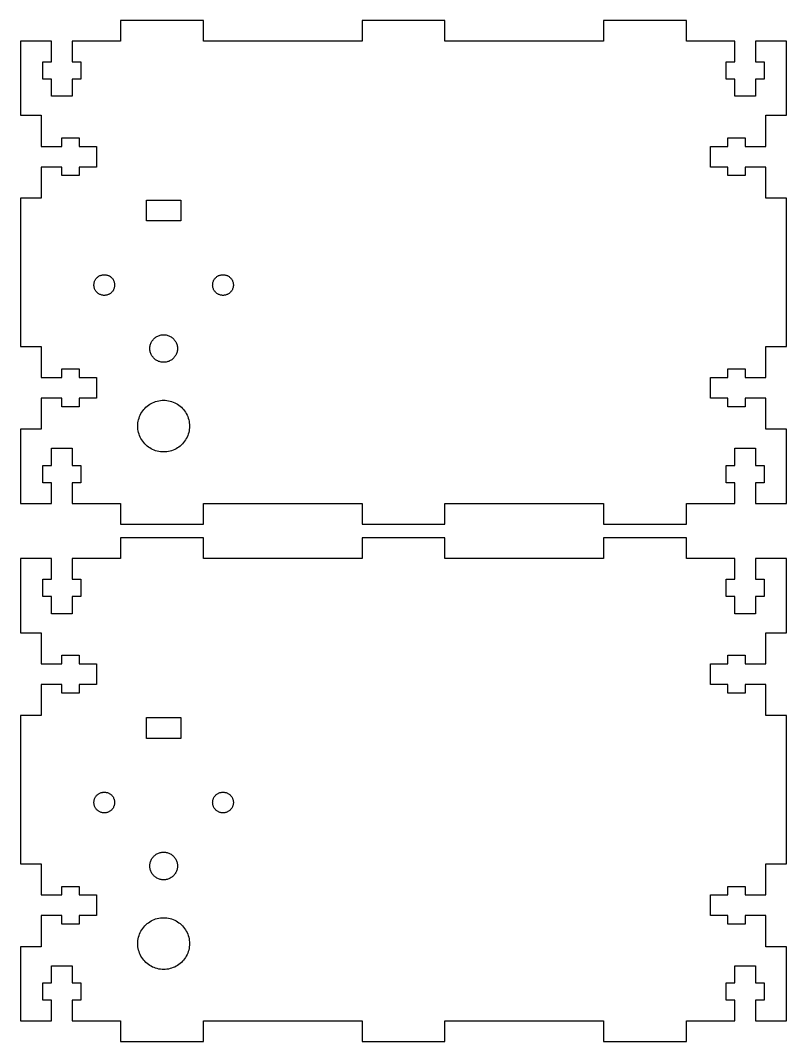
# Model space of a CAD drawing. Header units: metres. Extents: x 0 to 525, y 0 to 148.
# Drawn here: x 75 to 186, y 0 to 148 of the extents above; entities that cross this region are included whole.
import ezdxf

# ---------------------------------------------------------------- set-up
doc = ezdxf.new("R2010")
doc.units = ezdxf.units.M

msp = doc.modelspace()

# ---------------------------------------------------------------- linework, layer by layer
for p, q in [((101.5, 148), (89.5, 148)), ((89.5, 148), (89.5, 145)), ((101.5, 145), (101.5, 148)), ((136.5, 148), (124.5, 148)), ((124.5, 148), (124.5, 145)), ((136.5, 145), (136.5, 148)), ((171.5, 148), (159.5, 148)), ((159.5, 148), (159.5, 145)), ((171.5, 145), (171.5, 148)), ((79.5, 145), (75, 145)), ((75, 145), (75, 134.25)), ((79.5, 142), (79.5, 145)), ((89.5, 145), (82.5, 145)), ((82.5, 145), (82.5, 142)), ((124.5, 145), (101.5, 145)), ((159.5, 145), (136.5, 145)), ((178.5, 145), (171.5, 145)), ((178.5, 142), (178.5, 145)), ((186, 145), (181.5, 145)), ((181.5, 145), (181.5, 142)), ((186, 134.25), (186, 145)), ((78.25, 139.5), (78.25, 142)), ((78.25, 142), (79.5, 142)), ((82.5, 142), (83.75, 142)), ((83.75, 142), (83.75, 139.5)), ((177.25, 139.5), (177.25, 142)), ((177.25, 142), (178.5, 142)), ((181.5, 142), (182.75, 142)), ((182.75, 142), (182.75, 139.5)), ((79.5, 139.5), (78.25, 139.5)), ((79.5, 137), (79.5, 139.5)), ((83.75, 139.5), (82.5, 139.5)), ((82.5, 139.5), (82.5, 137)), ((178.5, 139.5), (177.25, 139.5)), ((178.5, 137), (178.5, 139.5)), ((182.75, 139.5), (181.5, 139.5)), ((181.5, 139.5), (181.5, 137)), ((82.5, 137), (79.5, 137)), ((181.5, 137), (178.5, 137)), ((75, 134.25), (78, 134.25)), ((78, 134.25), (78, 129.75)), ((183, 129.75), (183, 134.25)), ((183, 134.25), (186, 134.25)), ((81, 129.75), (81, 131)), ((81, 131), (83.5, 131)), ((83.5, 131), (83.5, 129.75)), ((177.5, 129.75), (177.5, 131)), ((177.5, 131), (180, 131)), ((180, 131), (180, 129.75)), ((78, 129.75), (81, 129.75)), ((83.5, 129.75), (86, 129.75)), ((86, 129.75), (86, 126.75)), ((175, 126.75), (175, 129.75)), ((175, 129.75), (177.5, 129.75)), ((180, 129.75), (183, 129.75)), ((81, 126.75), (78, 126.75)), ((78, 126.75), (78, 122.25)), ((81, 125.5), (81, 126.75)), ((86, 126.75), (83.5, 126.75)), ((83.5, 126.75), (83.5, 125.5)), ((177.5, 126.75), (175, 126.75)), ((177.5, 125.5), (177.5, 126.75)), ((183, 126.75), (180, 126.75)), ((180, 126.75), (180, 125.5)), ((183, 122.25), (183, 126.75)), ((83.5, 125.5), (81, 125.5)), ((180, 125.5), (177.5, 125.5)), ((78, 122.25), (75, 122.25)), ((75, 122.25), (75, 100.75)), ((93.25, 118.95), (93.25, 121.95)), ((93.25, 121.95), (98.25, 121.95)), ((98.25, 121.95), (98.25, 118.95)), ((186, 122.25), (183, 122.25)), ((186, 100.75), (186, 122.25)), ((98.25, 118.95), (93.25, 118.95)), ((86.4274, 110.964), (86.5113, 111.007)), ((86.5113, 111.007), (86.5978, 111.045)), ((86.5978, 111.045), (86.6865, 111.077)), ((86.6865, 111.077), (86.777, 111.103)), ((86.777, 111.103), (86.8689, 111.123)), ((86.8689, 111.123), (86.962, 111.138)), ((86.962, 111.138), (87.0558, 111.147)), ((87.0558, 111.147), (87.15, 111.15)), ((87.15, 111.15), (87.2442, 111.147)), ((87.2442, 111.147), (87.338, 111.138)), ((87.338, 111.138), (87.4311, 111.123)), ((87.4311, 111.123), (87.523, 111.103)), ((87.523, 111.103), (87.6135, 111.077)), ((87.6135, 111.077), (87.7022, 111.045)), ((87.7022, 111.045), (87.7887, 111.007)), ((87.7887, 111.007), (87.8726, 110.964)), ((103.627, 110.964), (103.711, 111.007)), ((103.711, 111.007), (103.798, 111.045)), ((103.798, 111.045), (103.886, 111.077)), ((103.886, 111.077), (103.977, 111.103)), ((103.977, 111.103), (104.069, 111.123)), ((104.069, 111.123), (104.162, 111.138)), ((104.162, 111.138), (104.256, 111.147)), ((104.256, 111.147), (104.35, 111.15)), ((104.35, 111.15), (104.444, 111.147)), ((104.444, 111.147), (104.538, 111.138)), ((104.538, 111.138), (104.631, 111.123)), ((104.631, 111.123), (104.723, 111.103)), ((104.723, 111.103), (104.814, 111.077)), ((104.814, 111.077), (104.902, 111.045)), ((104.902, 111.045), (104.989, 111.007)), ((104.989, 111.007), (105.073, 110.964)), ((85.65, 109.65), (85.653, 109.744)), ((85.653, 109.556), (85.65, 109.65)), ((85.653, 109.744), (85.6618, 109.838)), ((85.6618, 109.462), (85.653, 109.556)), ((85.6618, 109.838), (85.6766, 109.931)), ((85.6766, 109.931), (85.6971, 110.023)), ((85.6971, 110.023), (85.7234, 110.114)), ((85.7234, 110.114), (85.7553, 110.202)), ((85.7553, 110.202), (85.7928, 110.289)), ((85.7928, 110.289), (85.8355, 110.373)), ((85.8355, 110.373), (85.8835, 110.454)), ((85.8835, 110.454), (85.9365, 110.532)), ((85.9365, 110.532), (85.9942, 110.606)), ((85.9942, 110.606), (86.0565, 110.677)), ((86.0565, 110.677), (86.1232, 110.743)), ((86.1232, 110.743), (86.1939, 110.806)), ((86.1939, 110.806), (86.2683, 110.864)), ((86.2683, 110.864), (86.3463, 110.916)), ((86.3463, 110.916), (86.4274, 110.964)), ((87.8726, 110.964), (87.9537, 110.916)), ((87.9537, 110.916), (88.0317, 110.864)), ((88.0317, 110.864), (88.1061, 110.806)), ((88.1061, 110.806), (88.1768, 110.743)), ((88.1768, 110.743), (88.2434, 110.677)), ((88.2434, 110.677), (88.3058, 110.606)), ((88.3058, 110.606), (88.3635, 110.532)), ((88.3635, 110.532), (88.4165, 110.454)), ((88.4165, 110.454), (88.4644, 110.373)), ((88.4644, 110.373), (88.5072, 110.289)), ((88.5072, 110.289), (88.5447, 110.202)), ((88.5447, 110.202), (88.5766, 110.114)), ((88.5766, 110.114), (88.6029, 110.023)), ((88.6029, 110.023), (88.6234, 109.931)), ((88.6234, 109.931), (88.6382, 109.838)), ((88.6382, 109.838), (88.647, 109.744)), ((88.647, 109.556), (88.6382, 109.462)), ((88.647, 109.744), (88.65, 109.65)), ((88.65, 109.65), (88.647, 109.556)), ((102.85, 109.65), (102.853, 109.744)), ((102.853, 109.556), (102.85, 109.65)), ((102.853, 109.744), (102.862, 109.838)), ((102.862, 109.462), (102.853, 109.556)), ((102.862, 109.838), (102.877, 109.931)), ((102.877, 109.931), (102.897, 110.023)), ((102.897, 110.023), (102.923, 110.114)), ((102.923, 110.114), (102.955, 110.202)), ((102.955, 110.202), (102.993, 110.289)), ((102.993, 110.289), (103.036, 110.373)), ((103.036, 110.373), (103.083, 110.454)), ((103.083, 110.454), (103.136, 110.532)), ((103.136, 110.532), (103.194, 110.606)), ((103.194, 110.606), (103.257, 110.677)), ((103.257, 110.677), (103.323, 110.743)), ((103.323, 110.743), (103.394, 110.806)), ((103.394, 110.806), (103.468, 110.864)), ((103.468, 110.864), (103.546, 110.916)), ((103.546, 110.916), (103.627, 110.964)), ((105.073, 110.964), (105.154, 110.916)), ((105.154, 110.916), (105.232, 110.864)), ((105.232, 110.864), (105.306, 110.806)), ((105.306, 110.806), (105.377, 110.743)), ((105.377, 110.743), (105.443, 110.677)), ((105.443, 110.677), (105.506, 110.606)), ((105.506, 110.606), (105.564, 110.532)), ((105.564, 110.532), (105.616, 110.454)), ((105.616, 110.454), (105.664, 110.373)), ((105.664, 110.373), (105.707, 110.289)), ((105.707, 110.289), (105.745, 110.202)), ((105.745, 110.202), (105.777, 110.114)), ((105.777, 110.114), (105.803, 110.023)), ((105.803, 110.023), (105.823, 109.931)), ((105.823, 109.931), (105.838, 109.838)), ((105.838, 109.838), (105.847, 109.744)), ((105.847, 109.556), (105.838, 109.462)), ((105.847, 109.744), (105.85, 109.65)), ((105.85, 109.65), (105.847, 109.556)), ((85.6766, 109.369), (85.6618, 109.462)), ((85.6971, 109.277), (85.6766, 109.369)), ((85.7234, 109.186), (85.6971, 109.277)), ((85.7553, 109.098), (85.7234, 109.186)), ((85.7928, 109.011), (85.7553, 109.098)), ((85.8355, 108.927), (85.7928, 109.011)), ((85.8835, 108.846), (85.8355, 108.927)), ((85.9365, 108.768), (85.8835, 108.846)), ((85.9942, 108.694), (85.9365, 108.768)), ((86.0565, 108.623), (85.9942, 108.694)), ((86.1232, 108.557), (86.0565, 108.623)), ((86.1939, 108.494), (86.1232, 108.557)), ((86.2683, 108.436), (86.1939, 108.494)), ((86.3463, 108.383), (86.2683, 108.436)), ((86.4274, 108.336), (86.3463, 108.383)), ((86.5113, 108.293), (86.4274, 108.336)), ((86.5978, 108.255), (86.5113, 108.293)), ((86.6865, 108.223), (86.5978, 108.255)), ((86.777, 108.197), (86.6865, 108.223)), ((86.8689, 108.177), (86.777, 108.197)), ((86.962, 108.162), (86.8689, 108.177)), ((87.0558, 108.153), (86.962, 108.162)), ((87.15, 108.15), (87.0558, 108.153)), ((87.2442, 108.153), (87.15, 108.15)), ((87.338, 108.162), (87.2442, 108.153)), ((87.4311, 108.177), (87.338, 108.162)), ((87.523, 108.197), (87.4311, 108.177)), ((87.6135, 108.223), (87.523, 108.197)), ((87.7022, 108.255), (87.6135, 108.223)), ((87.7887, 108.293), (87.7022, 108.255)), ((87.8726, 108.336), (87.7887, 108.293)), ((87.9537, 108.383), (87.8726, 108.336)), ((88.0317, 108.436), (87.9537, 108.383)), ((88.1061, 108.494), (88.0317, 108.436)), ((88.1768, 108.557), (88.1061, 108.494)), ((88.2434, 108.623), (88.1768, 108.557)), ((88.3058, 108.694), (88.2434, 108.623)), ((88.3635, 108.768), (88.3058, 108.694)), ((88.4165, 108.846), (88.3635, 108.768)), ((88.4644, 108.927), (88.4165, 108.846)), ((88.5072, 109.011), (88.4644, 108.927)), ((88.5447, 109.098), (88.5072, 109.011)), ((88.5766, 109.186), (88.5447, 109.098)), ((88.6029, 109.277), (88.5766, 109.186)), ((88.6234, 109.369), (88.6029, 109.277)), ((88.6382, 109.462), (88.6234, 109.369)), ((102.877, 109.369), (102.862, 109.462)), ((102.897, 109.277), (102.877, 109.369)), ((102.923, 109.186), (102.897, 109.277)), ((102.955, 109.098), (102.923, 109.186)), ((102.993, 109.011), (102.955, 109.098)), ((103.036, 108.927), (102.993, 109.011)), ((103.083, 108.846), (103.036, 108.927)), ((103.136, 108.768), (103.083, 108.846)), ((103.194, 108.694), (103.136, 108.768)), ((103.257, 108.623), (103.194, 108.694)), ((103.323, 108.557), (103.257, 108.623)), ((103.394, 108.494), (103.323, 108.557)), ((103.468, 108.436), (103.394, 108.494)), ((103.546, 108.383), (103.468, 108.436)), ((103.627, 108.336), (103.546, 108.383)), ((103.711, 108.293), (103.627, 108.336)), ((103.798, 108.255), (103.711, 108.293)), ((103.886, 108.223), (103.798, 108.255)), ((103.977, 108.197), (103.886, 108.223)), ((104.069, 108.177), (103.977, 108.197)), ((104.162, 108.162), (104.069, 108.177)), ((104.256, 108.153), (104.162, 108.162)), ((104.35, 108.15), (104.256, 108.153)), ((104.444, 108.153), (104.35, 108.15)), ((104.538, 108.162), (104.444, 108.153)), ((104.631, 108.177), (104.538, 108.162)), ((104.723, 108.197), (104.631, 108.177)), ((104.814, 108.223), (104.723, 108.197)), ((104.902, 108.255), (104.814, 108.223)), ((104.989, 108.293), (104.902, 108.255)), ((105.073, 108.336), (104.989, 108.293)), ((105.154, 108.383), (105.073, 108.336)), ((105.232, 108.436), (105.154, 108.383)), ((105.306, 108.494), (105.232, 108.436)), ((105.377, 108.557), (105.306, 108.494)), ((105.443, 108.623), (105.377, 108.557)), ((105.506, 108.694), (105.443, 108.623)), ((105.564, 108.768), (105.506, 108.694)), ((105.616, 108.846), (105.564, 108.768)), ((105.664, 108.927), (105.616, 108.846)), ((105.707, 109.011), (105.664, 108.927)), ((105.745, 109.098), (105.707, 109.011)), ((105.777, 109.186), (105.745, 109.098)), ((105.803, 109.277), (105.777, 109.186)), ((105.823, 109.369), (105.803, 109.277)), ((105.838, 109.462), (105.823, 109.369)), ((94.5744, 102.068), (94.6783, 102.139)), ((94.6783, 102.139), (94.7865, 102.203)), ((94.7865, 102.203), (94.8984, 102.26)), ((94.8984, 102.26), (95.0137, 102.31)), ((95.0137, 102.31), (95.132, 102.352)), ((95.132, 102.352), (95.2526, 102.387)), ((95.2526, 102.387), (95.3752, 102.415)), ((95.3752, 102.415), (95.4993, 102.434)), ((95.4993, 102.434), (95.6244, 102.446)), ((95.6244, 102.446), (95.75, 102.45)), ((95.75, 102.45), (95.8756, 102.446)), ((95.8756, 102.446), (96.0007, 102.434)), ((96.0007, 102.434), (96.1248, 102.415)), ((96.1248, 102.415), (96.2474, 102.387)), ((96.2474, 102.387), (96.368, 102.352)), ((96.368, 102.352), (96.4862, 102.31)), ((96.4862, 102.31), (96.6015, 102.26)), ((96.6015, 102.26), (96.7135, 102.203)), ((96.7135, 102.203), (96.8216, 102.139)), ((96.8216, 102.139), (96.9256, 102.068)), ((75, 100.75), (78, 100.75)), ((78, 100.75), (78, 96.25)), ((93.7539, 100.576), (93.7658, 100.701)), ((93.7658, 100.701), (93.7854, 100.825)), ((93.7854, 100.825), (93.8128, 100.947)), ((93.8128, 100.947), (93.8479, 101.068)), ((93.8479, 101.068), (93.8904, 101.186)), ((93.8904, 101.186), (93.9403, 101.302)), ((93.9403, 101.302), (93.9974, 101.413)), ((93.9974, 101.413), (94.0613, 101.522)), ((94.0613, 101.522), (94.132, 101.626)), ((94.132, 101.626), (94.209, 101.725)), ((94.209, 101.725), (94.2921, 101.819)), ((94.2921, 101.819), (94.3809, 101.908)), ((94.3809, 101.908), (94.4751, 101.991)), ((94.4751, 101.991), (94.5744, 102.068)), ((96.9256, 102.068), (97.0248, 101.991)), ((97.0248, 101.991), (97.1191, 101.908)), ((97.1191, 101.908), (97.2079, 101.819)), ((97.2079, 101.819), (97.291, 101.725)), ((97.291, 101.725), (97.368, 101.626)), ((97.368, 101.626), (97.4386, 101.522)), ((97.4386, 101.522), (97.5026, 101.413)), ((97.5026, 101.413), (97.5596, 101.302)), ((97.5596, 101.302), (97.6095, 101.186)), ((97.6095, 101.186), (97.6521, 101.068)), ((97.6521, 101.068), (97.6872, 100.947)), ((97.6872, 100.947), (97.7146, 100.825)), ((97.7146, 100.825), (97.7342, 100.701)), ((97.7342, 100.701), (97.746, 100.576)), ((183, 96.25), (183, 100.75)), ((183, 100.75), (186, 100.75)), ((93.75, 100.45), (93.7539, 100.576)), ((93.7539, 100.324), (93.75, 100.45)), ((93.7658, 100.199), (93.7539, 100.324)), ((93.7854, 100.075), (93.7658, 100.199)), ((93.8128, 99.9526), (93.7854, 100.075)), ((93.8479, 99.832), (93.8128, 99.9526)), ((93.8904, 99.7137), (93.8479, 99.832)), ((93.9403, 99.5984), (93.8904, 99.7137)), ((93.9974, 99.4865), (93.9403, 99.5984)), ((94.0613, 99.3783), (93.9974, 99.4865)), ((94.132, 99.2744), (94.0613, 99.3783)), ((94.209, 99.1751), (94.132, 99.2744)), ((94.2921, 99.0809), (94.209, 99.1751)), ((97.291, 99.1751), (97.2079, 99.0809)), ((97.368, 99.2744), (97.291, 99.1751)), ((97.4386, 99.3783), (97.368, 99.2744)), ((97.5026, 99.4865), (97.4386, 99.3783)), ((97.5596, 99.5984), (97.5026, 99.4865)), ((97.6095, 99.7137), (97.5596, 99.5984)), ((97.6521, 99.832), (97.6095, 99.7137)), ((97.6872, 99.9526), (97.6521, 99.832)), ((97.7146, 100.075), (97.6872, 99.9526)), ((97.7342, 100.199), (97.7146, 100.075)), ((97.746, 100.324), (97.7342, 100.199)), ((97.746, 100.576), (97.75, 100.45)), ((97.75, 100.45), (97.746, 100.324)), ((94.3809, 98.9921), (94.2921, 99.0809)), ((94.4751, 98.909), (94.3809, 98.9921)), ((94.5744, 98.832), (94.4751, 98.909)), ((94.6783, 98.7613), (94.5744, 98.832)), ((94.7865, 98.6974), (94.6783, 98.7613)), ((94.8984, 98.6403), (94.7865, 98.6974)), ((95.0137, 98.5904), (94.8984, 98.6403)), ((95.132, 98.5479), (95.0137, 98.5904)), ((95.2526, 98.5128), (95.132, 98.5479)), ((95.3752, 98.4854), (95.2526, 98.5128)), ((95.4993, 98.4658), (95.3752, 98.4854)), ((95.6244, 98.4539), (95.4993, 98.4658)), ((95.75, 98.45), (95.6244, 98.4539)), ((95.8756, 98.4539), (95.75, 98.45)), ((96.0007, 98.4658), (95.8756, 98.4539)), ((96.1248, 98.4854), (96.0007, 98.4658)), ((96.2474, 98.5128), (96.1248, 98.4854)), ((96.368, 98.5479), (96.2474, 98.5128)), ((96.4862, 98.5904), (96.368, 98.5479)), ((96.6015, 98.6403), (96.4862, 98.5904)), ((96.7135, 98.6974), (96.6015, 98.6403)), ((96.8216, 98.7613), (96.7135, 98.6974)), ((96.9256, 98.832), (96.8216, 98.7613)), ((97.0248, 98.909), (96.9256, 98.832)), ((97.1191, 98.9921), (97.0248, 98.909)), ((97.2079, 99.0809), (97.1191, 98.9921)), ((78, 96.25), (81, 96.25)), ((81, 96.25), (81, 97.5)), ((81, 97.5), (83.5, 97.5)), ((83.5, 97.5), (83.5, 96.25)), ((83.5, 96.25), (86, 96.25)), ((86, 96.25), (86, 93.25)), ((175, 93.25), (175, 96.25)), ((175, 96.25), (177.5, 96.25)), ((177.5, 96.25), (177.5, 97.5)), ((177.5, 97.5), (180, 97.5)), ((180, 97.5), (180, 96.25)), ((180, 96.25), (183, 96.25)), ((81, 93.25), (78, 93.25)), ((78, 93.25), (78, 88.75)), ((81, 92), (81, 93.25)), ((86, 93.25), (83.5, 93.25)), ((83.5, 93.25), (83.5, 92)), ((177.5, 93.25), (175, 93.25)), ((177.5, 92), (177.5, 93.25)), ((183, 93.25), (180, 93.25)), ((180, 93.25), (180, 92)), ((183, 88.75), (183, 93.25)), ((83.5, 92), (81, 92)), ((92.8606, 91.5903), (93.0164, 91.767)), ((93.0164, 91.767), (93.1829, 91.9336)), ((93.1829, 91.9336), (93.3596, 92.0894)), ((93.3596, 92.0894), (93.5458, 92.2338)), ((93.5458, 92.2338), (93.7406, 92.3662)), ((93.7406, 92.3662), (93.9434, 92.4861)), ((93.9434, 92.4861), (94.1533, 92.5931)), ((94.1533, 92.5931), (94.3695, 92.6867)), ((94.3695, 92.6867), (94.5912, 92.7664)), ((94.5912, 92.7664), (94.8174, 92.8322)), ((94.8174, 92.8322), (95.0473, 92.8836)), ((95.0473, 92.8836), (95.28, 92.9204)), ((95.28, 92.9204), (95.5145, 92.9426)), ((95.5145, 92.9426), (95.75, 92.95)), ((95.75, 92.95), (95.9855, 92.9426)), ((95.9855, 92.9426), (96.22, 92.9204)), ((96.22, 92.9204), (96.4527, 92.8836)), ((96.4527, 92.8836), (96.6826, 92.8322)), ((96.6826, 92.8322), (96.9088, 92.7664)), ((96.9088, 92.7664), (97.1305, 92.6867)), ((97.1305, 92.6867), (97.3467, 92.5931)), ((97.3467, 92.5931), (97.5566, 92.4861)), ((97.5566, 92.4861), (97.7593, 92.3662)), ((97.7593, 92.3662), (97.9542, 92.2338)), ((97.9542, 92.2338), (98.1403, 92.0894)), ((98.1403, 92.0894), (98.317, 91.9336)), ((98.317, 91.9336), (98.4836, 91.767)), ((98.4836, 91.767), (98.6394, 91.5903)), ((180, 92), (177.5, 92)), ((92.1178, 90.1326), (92.1835, 90.3588)), ((92.1835, 90.3588), (92.2633, 90.5805)), ((92.2633, 90.5805), (92.3569, 90.7967)), ((92.3569, 90.7967), (92.4638, 91.0066)), ((92.4638, 91.0066), (92.5838, 91.2093)), ((92.5838, 91.2093), (92.7162, 91.4042)), ((92.7162, 91.4042), (92.8606, 91.5903)), ((98.6394, 91.5903), (98.7838, 91.4042)), ((98.7838, 91.4042), (98.9162, 91.2093)), ((98.9162, 91.2093), (99.0361, 91.0066)), ((99.0361, 91.0066), (99.1431, 90.7967)), ((99.1431, 90.7967), (99.2366, 90.5805)), ((99.2366, 90.5805), (99.3165, 90.3588)), ((99.3165, 90.3588), (99.3822, 90.1326)), ((92, 89.2), (92.0074, 89.4355)), ((92.0074, 88.9645), (92, 89.2)), ((92.0074, 89.4355), (92.0296, 89.67)), ((92.0296, 88.73), (92.0074, 88.9645)), ((92.0296, 89.67), (92.0664, 89.9027)), ((92.0664, 89.9027), (92.1178, 90.1326)), ((99.3822, 90.1326), (99.4336, 89.9027)), ((99.4336, 89.9027), (99.4704, 89.67)), ((99.4704, 89.67), (99.4926, 89.4355)), ((99.4926, 88.9645), (99.4704, 88.73)), ((99.4926, 89.4355), (99.5, 89.2)), ((99.5, 89.2), (99.4926, 88.9645)), ((78, 88.75), (75, 88.75)), ((75, 88.75), (75, 78)), ((92.0664, 88.4973), (92.0296, 88.73)), ((92.1178, 88.2674), (92.0664, 88.4973)), ((92.1835, 88.0412), (92.1178, 88.2674)), ((92.2633, 87.8195), (92.1835, 88.0412)), ((92.3569, 87.6033), (92.2633, 87.8195)), ((92.4638, 87.3934), (92.3569, 87.6033)), ((92.5838, 87.1906), (92.4638, 87.3934)), ((99.0361, 87.3934), (98.9162, 87.1906)), ((99.1431, 87.6033), (99.0361, 87.3934)), ((99.2366, 87.8195), (99.1431, 87.6033)), ((99.3165, 88.0412), (99.2366, 87.8195)), ((99.3822, 88.2674), (99.3165, 88.0412)), ((99.4336, 88.4973), (99.3822, 88.2674)), ((99.4704, 88.73), (99.4336, 88.4973)), ((186, 88.75), (183, 88.75)), ((186, 78), (186, 88.75)), ((79.5, 83.5), (79.5, 86)), ((79.5, 86), (82.5, 86)), ((82.5, 86), (82.5, 83.5)), ((92.7162, 86.9958), (92.5838, 87.1906)), ((92.8606, 86.8096), (92.7162, 86.9958)), ((93.0164, 86.6329), (92.8606, 86.8096)), ((93.1829, 86.4664), (93.0164, 86.6329)), ((93.3596, 86.3106), (93.1829, 86.4664)), ((93.5458, 86.1662), (93.3596, 86.3106)), ((93.7406, 86.0338), (93.5458, 86.1662)), ((93.9434, 85.9138), (93.7406, 86.0338)), ((94.1533, 85.8069), (93.9434, 85.9138)), ((97.5566, 85.9138), (97.3467, 85.8069)), ((97.7593, 86.0338), (97.5566, 85.9138)), ((97.9542, 86.1662), (97.7593, 86.0338)), ((98.1403, 86.3106), (97.9542, 86.1662)), ((98.317, 86.4664), (98.1403, 86.3106)), ((98.4836, 86.6329), (98.317, 86.4664)), ((98.6394, 86.8096), (98.4836, 86.6329)), ((98.7838, 86.9958), (98.6394, 86.8096)), ((98.9162, 87.1906), (98.7838, 86.9958)), ((178.5, 83.5), (178.5, 86)), ((178.5, 86), (181.5, 86)), ((181.5, 86), (181.5, 83.5)), ((94.3695, 85.7133), (94.1533, 85.8069)), ((94.5912, 85.6335), (94.3695, 85.7133)), ((94.8174, 85.5678), (94.5912, 85.6335)), ((95.0473, 85.5164), (94.8174, 85.5678)), ((95.28, 85.4796), (95.0473, 85.5164)), ((95.5145, 85.4574), (95.28, 85.4796)), ((95.75, 85.45), (95.5145, 85.4574)), ((95.9855, 85.4574), (95.75, 85.45)), ((96.22, 85.4796), (95.9855, 85.4574)), ((96.4527, 85.5164), (96.22, 85.4796)), ((96.6826, 85.5678), (96.4527, 85.5164)), ((96.9088, 85.6335), (96.6826, 85.5678)), ((97.1305, 85.7133), (96.9088, 85.6335)), ((97.3467, 85.8069), (97.1305, 85.7133)), ((78.25, 81), (78.25, 83.5)), ((78.25, 83.5), (79.5, 83.5)), ((82.5, 83.5), (83.75, 83.5)), ((83.75, 83.5), (83.75, 81)), ((177.25, 81), (177.25, 83.5)), ((177.25, 83.5), (178.5, 83.5)), ((181.5, 83.5), (182.75, 83.5)), ((182.75, 83.5), (182.75, 81)), ((79.5, 81), (78.25, 81)), ((79.5, 78), (79.5, 81)), ((83.75, 81), (82.5, 81)), ((82.5, 81), (82.5, 78)), ((178.5, 81), (177.25, 81)), ((178.5, 78), (178.5, 81)), ((182.75, 81), (181.5, 81)), ((181.5, 81), (181.5, 78)), ((75, 78), (79.5, 78)), ((82.5, 78), (89.5, 78)), ((89.5, 78), (89.5, 75)), ((101.5, 78), (124.5, 78)), ((101.5, 75), (101.5, 78)), ((124.5, 78), (124.5, 75)), ((136.5, 75), (136.5, 78)), ((136.5, 78), (159.5, 78)), ((159.5, 78), (159.5, 75)), ((171.5, 75), (171.5, 78)), ((171.5, 78), (178.5, 78)), ((181.5, 78), (186, 78)), ((89.5, 75), (101.5, 75)), ((124.5, 75), (136.5, 75)), ((159.5, 75), (171.5, 75)), ((101.5, 73), (89.5, 73)), ((89.5, 73), (89.5, 70)), ((101.5, 70), (101.5, 73)), ((136.5, 73), (124.5, 73)), ((124.5, 73), (124.5, 70)), ((136.5, 70), (136.5, 73)), ((171.5, 73), (159.5, 73)), ((159.5, 73), (159.5, 70)), ((171.5, 70), (171.5, 73)), ((79.5, 70), (75, 70)), ((75, 70), (75, 59.25)), ((79.5, 67), (79.5, 70)), ((89.5, 70), (82.5, 70)), ((82.5, 70), (82.5, 67)), ((124.5, 70), (101.5, 70)), ((159.5, 70), (136.5, 70)), ((178.5, 70), (171.5, 70)), ((178.5, 67), (178.5, 70)), ((186, 70), (181.5, 70)), ((181.5, 70), (181.5, 67)), ((186, 59.25), (186, 70)), ((78.25, 64.5), (78.25, 67)), ((78.25, 67), (79.5, 67)), ((82.5, 67), (83.75, 67)), ((83.75, 67), (83.75, 64.5)), ((177.25, 64.5), (177.25, 67)), ((177.25, 67), (178.5, 67)), ((181.5, 67), (182.75, 67)), ((182.75, 67), (182.75, 64.5)), ((79.5, 64.5), (78.25, 64.5)), ((79.5, 62), (79.5, 64.5)), ((83.75, 64.5), (82.5, 64.5)), ((82.5, 64.5), (82.5, 62)), ((178.5, 64.5), (177.25, 64.5)), ((178.5, 62), (178.5, 64.5)), ((182.75, 64.5), (181.5, 64.5)), ((181.5, 64.5), (181.5, 62)), ((82.5, 62), (79.5, 62)), ((181.5, 62), (178.5, 62)), ((75, 59.25), (78, 59.25)), ((78, 59.25), (78, 54.75)), ((183, 54.75), (183, 59.25)), ((183, 59.25), (186, 59.25)), ((81, 54.75), (81, 56)), ((81, 56), (83.5, 56)), ((83.5, 56), (83.5, 54.75)), ((177.5, 54.75), (177.5, 56)), ((177.5, 56), (180, 56)), ((180, 56), (180, 54.75)), ((78, 54.75), (81, 54.75)), ((83.5, 54.75), (86, 54.75)), ((86, 54.75), (86, 51.75)), ((175, 51.75), (175, 54.75)), ((175, 54.75), (177.5, 54.75)), ((180, 54.75), (183, 54.75)), ((81, 51.75), (78, 51.75)), ((78, 51.75), (78, 47.25)), ((81, 50.5), (81, 51.75)), ((83.5, 50.5), (81, 50.5)), ((86, 51.75), (83.5, 51.75)), ((83.5, 51.75), (83.5, 50.5)), ((177.5, 51.75), (175, 51.75)), ((177.5, 50.5), (177.5, 51.75)), ((180, 50.5), (177.5, 50.5)), ((183, 51.75), (180, 51.75)), ((180, 51.75), (180, 50.5)), ((183, 47.25), (183, 51.75)), ((78, 47.25), (75, 47.25)), ((75, 47.25), (75, 25.75)), ((93.25, 43.95), (93.25, 46.95)), ((93.25, 46.95), (98.25, 46.95)), ((98.25, 46.95), (98.25, 43.95)), ((186, 47.25), (183, 47.25)), ((186, 25.75), (186, 47.25)), ((98.25, 43.95), (93.25, 43.95)), ((85.8835, 35.4537), (85.9365, 35.5317)), ((85.9365, 35.5317), (85.9942, 35.6061)), ((85.9942, 35.6061), (86.0565, 35.6768)), ((86.0565, 35.6768), (86.1232, 35.7434)), ((86.1232, 35.7434), (86.1939, 35.8058)), ((86.1939, 35.8058), (86.2683, 35.8635)), ((86.2683, 35.8635), (86.3463, 35.9165)), ((86.3463, 35.9165), (86.4274, 35.9644)), ((86.4274, 35.9644), (86.5113, 36.0072)), ((86.5113, 36.0072), (86.5978, 36.0447)), ((86.5978, 36.0447), (86.6865, 36.0766)), ((86.6865, 36.0766), (86.777, 36.1029)), ((86.777, 36.1029), (86.8689, 36.1234)), ((86.8689, 36.1234), (86.962, 36.1382)), ((86.962, 36.1382), (87.0558, 36.147)), ((87.0558, 36.147), (87.15, 36.15)), ((87.15, 36.15), (87.2442, 36.147)), ((87.2442, 36.147), (87.338, 36.1382)), ((87.338, 36.1382), (87.4311, 36.1234)), ((87.4311, 36.1234), (87.523, 36.1029)), ((87.523, 36.1029), (87.6135, 36.0766)), ((87.6135, 36.0766), (87.7022, 36.0447)), ((87.7022, 36.0447), (87.7887, 36.0072)), ((87.7887, 36.0072), (87.8726, 35.9644)), ((87.8726, 35.9644), (87.9537, 35.9165)), ((87.9537, 35.9165), (88.0317, 35.8635)), ((88.0317, 35.8635), (88.1061, 35.8058)), ((88.1061, 35.8058), (88.1768, 35.7434)), ((88.1768, 35.7434), (88.2434, 35.6768)), ((88.2434, 35.6768), (88.3058, 35.6061)), ((88.3058, 35.6061), (88.3635, 35.5317)), ((88.3635, 35.5317), (88.4165, 35.4537)), ((103.083, 35.4537), (103.136, 35.5317)), ((103.136, 35.5317), (103.194, 35.6061)), ((103.194, 35.6061), (103.257, 35.6768)), ((103.257, 35.6768), (103.323, 35.7434)), ((103.323, 35.7434), (103.394, 35.8058)), ((103.394, 35.8058), (103.468, 35.8635)), ((103.468, 35.8635), (103.546, 35.9165)), ((103.546, 35.9165), (103.627, 35.9644)), ((103.627, 35.9644), (103.711, 36.0072)), ((103.711, 36.0072), (103.798, 36.0447)), ((103.798, 36.0447), (103.886, 36.0766)), ((103.886, 36.0766), (103.977, 36.1029)), ((103.977, 36.1029), (104.069, 36.1234)), ((104.069, 36.1234), (104.162, 36.1382)), ((104.162, 36.1382), (104.256, 36.147)), ((104.256, 36.147), (104.35, 36.15)), ((104.35, 36.15), (104.444, 36.147)), ((104.444, 36.147), (104.538, 36.1382)), ((104.538, 36.1382), (104.631, 36.1234)), ((104.631, 36.1234), (104.723, 36.1029)), ((104.723, 36.1029), (104.814, 36.0766)), ((104.814, 36.0766), (104.902, 36.0447)), ((104.902, 36.0447), (104.989, 36.0072)), ((104.989, 36.0072), (105.073, 35.9644)), ((105.073, 35.9644), (105.154, 35.9165)), ((105.154, 35.9165), (105.232, 35.8635)), ((105.232, 35.8635), (105.306, 35.8058)), ((105.306, 35.8058), (105.377, 35.7434)), ((105.377, 35.7434), (105.443, 35.6768)), ((105.443, 35.6768), (105.506, 35.6061)), ((105.506, 35.6061), (105.564, 35.5317)), ((105.564, 35.5317), (105.616, 35.4537)), ((85.65, 34.65), (85.653, 34.7442)), ((85.653, 34.5558), (85.65, 34.65)), ((85.653, 34.7442), (85.6618, 34.838)), ((85.6618, 34.462), (85.653, 34.5558)), ((85.6618, 34.838), (85.6766, 34.9311)), ((85.6766, 34.3689), (85.6618, 34.462)), ((85.6766, 34.9311), (85.6971, 35.023)), ((85.6971, 34.277), (85.6766, 34.3689)), ((85.6971, 35.023), (85.7234, 35.1135)), ((85.7234, 34.1865), (85.6971, 34.277)), ((85.7234, 35.1135), (85.7553, 35.2022)), ((85.7553, 34.0978), (85.7234, 34.1865)), ((85.7553, 35.2022), (85.7928, 35.2887)), ((85.7928, 34.0113), (85.7553, 34.0978)), ((85.7928, 35.2887), (85.8355, 35.3726)), ((85.8355, 35.3726), (85.8835, 35.4537)), ((88.4165, 35.4537), (88.4644, 35.3726)), ((88.4644, 35.3726), (88.5072, 35.2887)), ((88.5072, 35.2887), (88.5447, 35.2022)), ((88.5447, 34.0978), (88.5072, 34.0113)), ((88.5447, 35.2022), (88.5766, 35.1135)), ((88.5766, 34.1865), (88.5447, 34.0978)), ((88.5766, 35.1135), (88.6029, 35.023)), ((88.6029, 34.277), (88.5766, 34.1865)), ((88.6029, 35.023), (88.6234, 34.9311)), ((88.6234, 34.3689), (88.6029, 34.277)), ((88.6234, 34.9311), (88.6382, 34.838)), ((88.6382, 34.462), (88.6234, 34.3689)), ((88.6382, 34.838), (88.647, 34.7442)), ((88.647, 34.5558), (88.6382, 34.462)), ((88.647, 34.7442), (88.65, 34.65)), ((88.65, 34.65), (88.647, 34.5558)), ((102.85, 34.65), (102.853, 34.7442)), ((102.853, 34.5558), (102.85, 34.65)), ((102.853, 34.7442), (102.862, 34.838)), ((102.862, 34.462), (102.853, 34.5558)), ((102.862, 34.838), (102.877, 34.9311)), ((102.877, 34.3689), (102.862, 34.462)), ((102.877, 34.9311), (102.897, 35.023)), ((102.897, 34.277), (102.877, 34.3689)), ((102.897, 35.023), (102.923, 35.1135)), ((102.923, 34.1865), (102.897, 34.277)), ((102.923, 35.1135), (102.955, 35.2022)), ((102.955, 34.0978), (102.923, 34.1865)), ((102.955, 35.2022), (102.993, 35.2887)), ((102.993, 34.0113), (102.955, 34.0978)), ((102.993, 35.2887), (103.036, 35.3726)), ((103.036, 35.3726), (103.083, 35.4537)), ((105.616, 35.4537), (105.664, 35.3726)), ((105.664, 35.3726), (105.707, 35.2887)), ((105.707, 35.2887), (105.745, 35.2022)), ((105.745, 34.0978), (105.707, 34.0113)), ((105.745, 35.2022), (105.777, 35.1135)), ((105.777, 34.1865), (105.745, 34.0978)), ((105.777, 35.1135), (105.803, 35.023)), ((105.803, 34.277), (105.777, 34.1865)), ((105.803, 35.023), (105.823, 34.9311)), ((105.823, 34.3689), (105.803, 34.277)), ((105.823, 34.9311), (105.838, 34.838)), ((105.838, 34.462), (105.823, 34.3689)), ((105.838, 34.838), (105.847, 34.7442)), ((105.847, 34.5558), (105.838, 34.462)), ((105.847, 34.7442), (105.85, 34.65)), ((105.85, 34.65), (105.847, 34.5558)), ((85.8355, 33.9274), (85.7928, 34.0113)), ((85.8835, 33.8463), (85.8355, 33.9274)), ((85.9365, 33.7683), (85.8835, 33.8463)), ((85.9942, 33.6939), (85.9365, 33.7683)), ((86.0565, 33.6232), (85.9942, 33.6939)), ((86.1232, 33.5565), (86.0565, 33.6232)), ((86.1939, 33.4942), (86.1232, 33.5565)), ((86.2683, 33.4365), (86.1939, 33.4942)), ((86.3463, 33.3835), (86.2683, 33.4365)), ((86.4274, 33.3355), (86.3463, 33.3835)), ((86.5113, 33.2928), (86.4274, 33.3355)), ((86.5978, 33.2553), (86.5113, 33.2928)), ((86.6865, 33.2234), (86.5978, 33.2553)), ((86.777, 33.1971), (86.6865, 33.2234)), ((86.8689, 33.1766), (86.777, 33.1971)), ((86.962, 33.1618), (86.8689, 33.1766)), ((87.0558, 33.153), (86.962, 33.1618)), ((87.15, 33.15), (87.0558, 33.153)), ((87.2442, 33.153), (87.15, 33.15)), ((87.338, 33.1618), (87.2442, 33.153)), ((87.4311, 33.1766), (87.338, 33.1618)), ((87.523, 33.1971), (87.4311, 33.1766)), ((87.6135, 33.2234), (87.523, 33.1971)), ((87.7022, 33.2553), (87.6135, 33.2234)), ((87.7887, 33.2928), (87.7022, 33.2553)), ((87.8726, 33.3355), (87.7887, 33.2928)), ((87.9537, 33.3835), (87.8726, 33.3355)), ((88.0317, 33.4365), (87.9537, 33.3835)), ((88.1061, 33.4942), (88.0317, 33.4365)), ((88.1768, 33.5565), (88.1061, 33.4942)), ((88.2434, 33.6232), (88.1768, 33.5565)), ((88.3058, 33.6939), (88.2434, 33.6232)), ((88.3635, 33.7683), (88.3058, 33.6939)), ((88.4165, 33.8463), (88.3635, 33.7683)), ((88.4644, 33.9274), (88.4165, 33.8463)), ((88.5072, 34.0113), (88.4644, 33.9274)), ((103.036, 33.9274), (102.993, 34.0113)), ((103.083, 33.8463), (103.036, 33.9274)), ((103.136, 33.7683), (103.083, 33.8463)), ((103.194, 33.6939), (103.136, 33.7683)), ((103.257, 33.6232), (103.194, 33.6939)), ((103.323, 33.5565), (103.257, 33.6232)), ((103.394, 33.4942), (103.323, 33.5565)), ((103.468, 33.4365), (103.394, 33.4942)), ((103.546, 33.3835), (103.468, 33.4365)), ((103.627, 33.3355), (103.546, 33.3835)), ((103.711, 33.2928), (103.627, 33.3355)), ((103.798, 33.2553), (103.711, 33.2928)), ((103.886, 33.2234), (103.798, 33.2553)), ((103.977, 33.1971), (103.886, 33.2234)), ((104.069, 33.1766), (103.977, 33.1971)), ((104.162, 33.1618), (104.069, 33.1766)), ((104.256, 33.153), (104.162, 33.1618)), ((104.35, 33.15), (104.256, 33.153)), ((104.444, 33.153), (104.35, 33.15)), ((104.538, 33.1618), (104.444, 33.153)), ((104.631, 33.1766), (104.538, 33.1618)), ((104.723, 33.1971), (104.631, 33.1766)), ((104.814, 33.2234), (104.723, 33.1971)), ((104.902, 33.2553), (104.814, 33.2234)), ((104.989, 33.2928), (104.902, 33.2553)), ((105.073, 33.3355), (104.989, 33.2928)), ((105.154, 33.3835), (105.073, 33.3355)), ((105.232, 33.4365), (105.154, 33.3835)), ((105.306, 33.4942), (105.232, 33.4365)), ((105.377, 33.5565), (105.306, 33.4942)), ((105.443, 33.6232), (105.377, 33.5565)), ((105.506, 33.6939), (105.443, 33.6232)), ((105.564, 33.7683), (105.506, 33.6939)), ((105.616, 33.8463), (105.564, 33.7683)), ((105.664, 33.9274), (105.616, 33.8463)), ((105.707, 34.0113), (105.664, 33.9274)), ((94.132, 26.6256), (94.209, 26.7248)), ((94.209, 26.7248), (94.2921, 26.8191)), ((94.2921, 26.8191), (94.3809, 26.9079)), ((94.3809, 26.9079), (94.4751, 26.991)), ((94.4751, 26.991), (94.5744, 27.068)), ((94.5744, 27.068), (94.6783, 27.1386)), ((94.6783, 27.1386), (94.7865, 27.2026)), ((94.7865, 27.2026), (94.8984, 27.2596)), ((94.8984, 27.2596), (95.0137, 27.3095)), ((95.0137, 27.3095), (95.132, 27.3521)), ((95.132, 27.3521), (95.2526, 27.3872)), ((95.2526, 27.3872), (95.3752, 27.4146)), ((95.3752, 27.4146), (95.4993, 27.4342)), ((95.4993, 27.4342), (95.6244, 27.446)), ((95.6244, 27.446), (95.75, 27.45)), ((95.75, 27.45), (95.8756, 27.446)), ((95.8756, 27.446), (96.0007, 27.4342)), ((96.0007, 27.4342), (96.1248, 27.4146)), ((96.1248, 27.4146), (96.2474, 27.3872)), ((96.2474, 27.3872), (96.368, 27.3521)), ((96.368, 27.3521), (96.4862, 27.3095)), ((96.4862, 27.3095), (96.6015, 27.2596)), ((96.6015, 27.2596), (96.7135, 27.2026)), ((96.7135, 27.2026), (96.8216, 27.1386)), ((96.8216, 27.1386), (96.9256, 27.068)), ((96.9256, 27.068), (97.0248, 26.991)), ((97.0248, 26.991), (97.1191, 26.9079)), ((97.1191, 26.9079), (97.2079, 26.8191)), ((97.2079, 26.8191), (97.291, 26.7248)), ((97.291, 26.7248), (97.368, 26.6256)), ((75, 25.75), (78, 25.75)), ((78, 25.75), (78, 21.25)), ((93.75, 25.45), (93.7539, 25.5756)), ((93.7539, 25.3244), (93.75, 25.45)), ((93.7539, 25.5756), (93.7658, 25.7007)), ((93.7658, 25.1993), (93.7539, 25.3244)), ((93.7658, 25.7007), (93.7854, 25.8248)), ((93.7854, 25.0752), (93.7658, 25.1993)), ((93.7854, 25.8248), (93.8128, 25.9474)), ((93.8128, 25.9474), (93.8479, 26.068)), ((93.8479, 26.068), (93.8904, 26.1862)), ((93.8904, 26.1862), (93.9403, 26.3015)), ((93.9403, 26.3015), (93.9974, 26.4135)), ((93.9974, 26.4135), (94.0613, 26.5217)), ((94.0613, 26.5217), (94.132, 26.6256)), ((97.368, 26.6256), (97.4386, 26.5217)), ((97.4386, 26.5217), (97.5026, 26.4135)), ((97.5026, 26.4135), (97.5596, 26.3015)), ((97.5596, 26.3015), (97.6095, 26.1862)), ((97.6095, 26.1862), (97.6521, 26.068)), ((97.6521, 26.068), (97.6872, 25.9474)), ((97.6872, 25.9474), (97.7146, 25.8248)), ((97.7146, 25.8248), (97.7342, 25.7007)), ((97.7342, 25.1993), (97.7146, 25.0752)), ((97.7342, 25.7007), (97.746, 25.5756)), ((97.746, 25.3244), (97.7342, 25.1993)), ((97.746, 25.5756), (97.75, 25.45)), ((97.75, 25.45), (97.746, 25.3244)), ((183, 21.25), (183, 25.75)), ((183, 25.75), (186, 25.75)), ((93.8128, 24.9526), (93.7854, 25.0752)), ((93.8479, 24.832), (93.8128, 24.9526)), ((93.8904, 24.7137), (93.8479, 24.832)), ((93.9403, 24.5984), (93.8904, 24.7137)), ((93.9974, 24.4865), (93.9403, 24.5984)), ((94.0613, 24.3783), (93.9974, 24.4865)), ((94.132, 24.2744), (94.0613, 24.3783)), ((94.209, 24.1751), (94.132, 24.2744)), ((94.2921, 24.0809), (94.209, 24.1751)), ((94.3809, 23.9921), (94.2921, 24.0809)), ((94.4751, 23.909), (94.3809, 23.9921)), ((94.5744, 23.832), (94.4751, 23.909)), ((94.6783, 23.7613), (94.5744, 23.832)), ((94.7865, 23.6974), (94.6783, 23.7613)), ((94.8984, 23.6403), (94.7865, 23.6974)), ((96.7135, 23.6974), (96.6015, 23.6403)), ((96.8216, 23.7613), (96.7135, 23.6974)), ((96.9256, 23.832), (96.8216, 23.7613)), ((97.0248, 23.909), (96.9256, 23.832)), ((97.1191, 23.9921), (97.0248, 23.909)), ((97.2079, 24.0809), (97.1191, 23.9921)), ((97.291, 24.1751), (97.2079, 24.0809)), ((97.368, 24.2744), (97.291, 24.1751)), ((97.4386, 24.3783), (97.368, 24.2744)), ((97.5026, 24.4865), (97.4386, 24.3783)), ((97.5596, 24.5984), (97.5026, 24.4865)), ((97.6095, 24.7137), (97.5596, 24.5984)), ((97.6521, 24.832), (97.6095, 24.7137)), ((97.6872, 24.9526), (97.6521, 24.832)), ((97.7146, 25.0752), (97.6872, 24.9526)), ((81, 21.25), (81, 22.5)), ((81, 22.5), (83.5, 22.5)), ((83.5, 22.5), (83.5, 21.25)), ((95.0137, 23.5904), (94.8984, 23.6403)), ((95.132, 23.5479), (95.0137, 23.5904)), ((95.2526, 23.5128), (95.132, 23.5479)), ((95.3752, 23.4854), (95.2526, 23.5128)), ((95.4993, 23.4658), (95.3752, 23.4854)), ((95.6244, 23.4539), (95.4993, 23.4658)), ((95.75, 23.45), (95.6244, 23.4539)), ((95.8756, 23.4539), (95.75, 23.45)), ((96.0007, 23.4658), (95.8756, 23.4539)), ((96.1248, 23.4854), (96.0007, 23.4658)), ((96.2474, 23.5128), (96.1248, 23.4854)), ((96.368, 23.5479), (96.2474, 23.5128)), ((96.4862, 23.5904), (96.368, 23.5479)), ((96.6015, 23.6403), (96.4862, 23.5904)), ((177.5, 21.25), (177.5, 22.5)), ((177.5, 22.5), (180, 22.5)), ((180, 22.5), (180, 21.25)), ((78, 21.25), (81, 21.25)), ((83.5, 21.25), (86, 21.25)), ((86, 21.25), (86, 18.25)), ((175, 18.25), (175, 21.25)), ((175, 21.25), (177.5, 21.25)), ((180, 21.25), (183, 21.25)), ((81, 18.25), (78, 18.25)), ((78, 18.25), (78, 13.75)), ((81, 17), (81, 18.25)), ((86, 18.25), (83.5, 18.25)), ((83.5, 18.25), (83.5, 17)), ((94.3695, 17.6867), (94.5912, 17.7664)), ((94.5912, 17.7664), (94.8174, 17.8322)), ((94.8174, 17.8322), (95.0473, 17.8836)), ((95.0473, 17.8836), (95.28, 17.9204)), ((95.28, 17.9204), (95.5145, 17.9426)), ((95.5145, 17.9426), (95.75, 17.95)), ((95.75, 17.95), (95.9855, 17.9426)), ((95.9855, 17.9426), (96.22, 17.9204)), ((96.22, 17.9204), (96.4527, 17.8836)), ((96.4527, 17.8836), (96.6826, 17.8322)), ((96.6826, 17.8322), (96.9088, 17.7664)), ((96.9088, 17.7664), (97.1305, 17.6867)), ((177.5, 18.25), (175, 18.25)), ((177.5, 17), (177.5, 18.25)), ((183, 18.25), (180, 18.25)), ((180, 18.25), (180, 17)), ((183, 13.75), (183, 18.25)), ((83.5, 17), (81, 17)), ((92.5838, 16.2093), (92.7162, 16.4042)), ((92.7162, 16.4042), (92.8606, 16.5903)), ((92.8606, 16.5903), (93.0164, 16.767)), ((93.0164, 16.767), (93.1829, 16.9336)), ((93.1829, 16.9336), (93.3596, 17.0894)), ((93.3596, 17.0894), (93.5458, 17.2338)), ((93.5458, 17.2338), (93.7406, 17.3662)), ((93.7406, 17.3662), (93.9434, 17.4861)), ((93.9434, 17.4861), (94.1533, 17.5931)), ((94.1533, 17.5931), (94.3695, 17.6867)), ((97.1305, 17.6867), (97.3467, 17.5931)), ((97.3467, 17.5931), (97.5566, 17.4861)), ((97.5566, 17.4861), (97.7593, 17.3662)), ((97.7593, 17.3662), (97.9542, 17.2338)), ((97.9542, 17.2338), (98.1403, 17.0894)), ((98.1403, 17.0894), (98.317, 16.9336)), ((98.317, 16.9336), (98.4836, 16.767)), ((98.4836, 16.767), (98.6394, 16.5903)), ((98.6394, 16.5903), (98.7838, 16.4042)), ((98.7838, 16.4042), (98.9162, 16.2093)), ((180, 17), (177.5, 17)), ((92.0296, 14.67), (92.0664, 14.9027)), ((92.0664, 14.9027), (92.1178, 15.1326)), ((92.1178, 15.1326), (92.1835, 15.3588)), ((92.1835, 15.3588), (92.2633, 15.5805)), ((92.2633, 15.5805), (92.3569, 15.7967)), ((92.3569, 15.7967), (92.4638, 16.0066)), ((92.4638, 16.0066), (92.5838, 16.2093)), ((98.9162, 16.2093), (99.0361, 16.0066)), ((99.0361, 16.0066), (99.1431, 15.7967)), ((99.1431, 15.7967), (99.2366, 15.5805)), ((99.2366, 15.5805), (99.3165, 15.3588)), ((99.3165, 15.3588), (99.3822, 15.1326)), ((99.3822, 15.1326), (99.4336, 14.9027)), ((99.4336, 14.9027), (99.4704, 14.67)), ((78, 13.75), (75, 13.75)), ((75, 13.75), (75, 3)), ((92, 14.2), (92.0074, 14.4355)), ((92.0074, 13.9645), (92, 14.2)), ((92.0074, 14.4355), (92.0296, 14.67)), ((92.0296, 13.73), (92.0074, 13.9645)), ((92.0664, 13.4973), (92.0296, 13.73)), ((92.1178, 13.2674), (92.0664, 13.4973)), ((99.4336, 13.4973), (99.3822, 13.2674)), ((99.4704, 13.73), (99.4336, 13.4973)), ((99.4704, 14.67), (99.4926, 14.4355)), ((99.4926, 13.9645), (99.4704, 13.73)), ((99.4926, 14.4355), (99.5, 14.2)), ((99.5, 14.2), (99.4926, 13.9645)), ((186, 13.75), (183, 13.75)), ((186, 3), (186, 13.75)), ((92.1835, 13.0412), (92.1178, 13.2674)), ((92.2633, 12.8195), (92.1835, 13.0412)), ((92.3569, 12.6033), (92.2633, 12.8195)), ((92.4638, 12.3934), (92.3569, 12.6033)), ((92.5838, 12.1906), (92.4638, 12.3934)), ((92.7162, 11.9958), (92.5838, 12.1906)), ((92.8606, 11.8096), (92.7162, 11.9958)), ((98.7838, 11.9958), (98.6394, 11.8096)), ((98.9162, 12.1906), (98.7838, 11.9958)), ((99.0361, 12.3934), (98.9162, 12.1906)), ((99.1431, 12.6033), (99.0361, 12.3934)), ((99.2366, 12.8195), (99.1431, 12.6033)), ((99.3165, 13.0412), (99.2366, 12.8195)), ((99.3822, 13.2674), (99.3165, 13.0412)), ((79.5, 8.5), (79.5, 11)), ((79.5, 11), (82.5, 11)), ((82.5, 11), (82.5, 8.5)), ((93.0164, 11.6329), (92.8606, 11.8096)), ((93.1829, 11.4664), (93.0164, 11.6329)), ((93.3596, 11.3106), (93.1829, 11.4664)), ((93.5458, 11.1662), (93.3596, 11.3106)), ((93.7406, 11.0338), (93.5458, 11.1662)), ((93.9434, 10.9138), (93.7406, 11.0338)), ((94.1533, 10.8069), (93.9434, 10.9138)), ((94.3695, 10.7133), (94.1533, 10.8069)), ((94.5912, 10.6335), (94.3695, 10.7133)), ((94.8174, 10.5678), (94.5912, 10.6335)), ((95.0473, 10.5164), (94.8174, 10.5678)), ((95.28, 10.4796), (95.0473, 10.5164)), ((95.5145, 10.4574), (95.28, 10.4796)), ((95.75, 10.45), (95.5145, 10.4574)), ((95.9855, 10.4574), (95.75, 10.45)), ((96.22, 10.4796), (95.9855, 10.4574)), ((96.4527, 10.5164), (96.22, 10.4796)), ((96.6826, 10.5678), (96.4527, 10.5164)), ((96.9088, 10.6335), (96.6826, 10.5678)), ((97.1305, 10.7133), (96.9088, 10.6335)), ((97.3467, 10.8069), (97.1305, 10.7133)), ((97.5566, 10.9138), (97.3467, 10.8069)), ((97.7593, 11.0338), (97.5566, 10.9138)), ((97.9542, 11.1662), (97.7593, 11.0338)), ((98.1403, 11.3106), (97.9542, 11.1662)), ((98.317, 11.4664), (98.1403, 11.3106)), ((98.4836, 11.6329), (98.317, 11.4664)), ((98.6394, 11.8096), (98.4836, 11.6329)), ((178.5, 8.5), (178.5, 11)), ((178.5, 11), (181.5, 11)), ((181.5, 11), (181.5, 8.5)), ((78.25, 6), (78.25, 8.5)), ((78.25, 8.5), (79.5, 8.5)), ((82.5, 8.5), (83.75, 8.5)), ((83.75, 8.5), (83.75, 6)), ((177.25, 6), (177.25, 8.5)), ((177.25, 8.5), (178.5, 8.5)), ((181.5, 8.5), (182.75, 8.5)), ((182.75, 8.5), (182.75, 6)), ((79.5, 6), (78.25, 6)), ((79.5, 3), (79.5, 6)), ((83.75, 6), (82.5, 6)), ((82.5, 6), (82.5, 3)), ((178.5, 6), (177.25, 6)), ((178.5, 3), (178.5, 6)), ((182.75, 6), (181.5, 6)), ((181.5, 6), (181.5, 3)), ((75, 3), (79.5, 3)), ((82.5, 3), (89.5, 3)), ((89.5, 3), (89.5, 0)), ((101.5, 3), (124.5, 3)), ((101.5, 0), (101.5, 3)), ((124.5, 3), (124.5, 0)), ((136.5, 0), (136.5, 3)), ((136.5, 3), (159.5, 3)), ((159.5, 3), (159.5, 0)), ((171.5, 0), (171.5, 3)), ((171.5, 3), (178.5, 3)), ((181.5, 3), (186, 3)), ((89.5, 0), (101.5, 0)), ((124.5, 0), (136.5, 0)), ((159.5, 0), (171.5, 0))]:
    msp.add_line(p, q)

doc.saveas('drawing.dxf')
